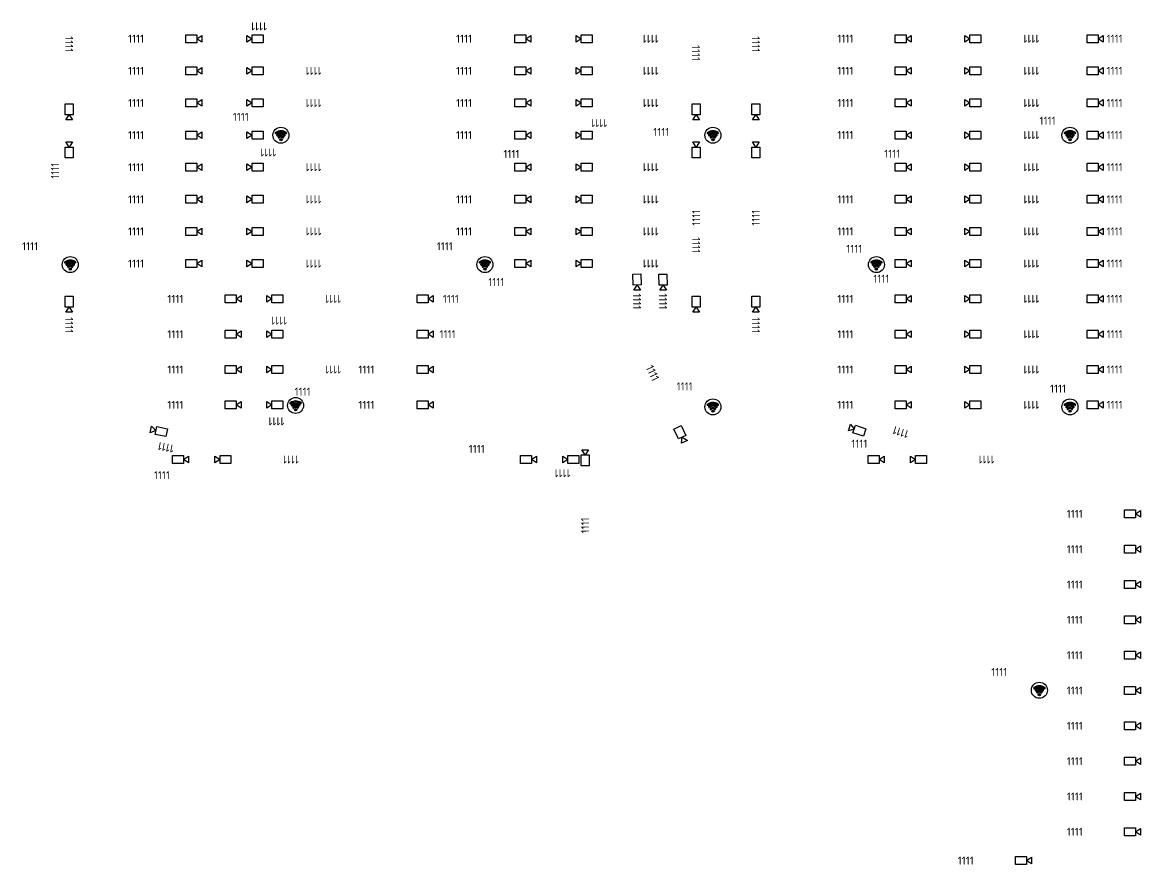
# Model space of a CAD drawing. Header units: millimetres. Extents: x -620 to 492225, y -805 to 106936.
# Drawn here: x 347661 to 417514, y 2189 to 54804 of the extents above; entities that cross this region are included whole.
import ezdxf
from ezdxf.enums import TextEntityAlignment as Align

# ---------------------------------------------------------------- set-up
doc = ezdxf.new("R2010")
doc.units = ezdxf.units.MM
doc.set_wipeout_variables(frame=1)
for name, color, linetype in [('_WB_ATTR', 7, 'Continuous'), ('_WB_CAM_dome_2.8', 82, 'Continuous'), ('_WB_CAM_dome_4.0', 5, 'Continuous'), ('_WB_HIDDEN_ATTR', 7, 'Continuous'), ('_WB_WIFI_505', 5, 'Continuous')]:
    doc.layers.add(name, color=color, linetype=linetype)
doc.styles.add('WB_ISOCPEUR', font='isocpeur.ttf')

# ---------------------------------------------------------------- blocks, each defined once
blk = doc.blocks.new('camera')
at = {"layer": '_WB_HIDDEN_ATTR', "style": 'WB_ISOCPEUR', "flags": 1}
for tag, p in [('MAC', (0, -671)), ('SERIAL_NUMBER', (0, -1002)), ('ICON', (0, -1333))]:
    blk.add_attdef(tag, text='', height=250, dxfattribs=at).set_placement(p, align=Align.MIDDLE_LEFT)
at = {"color": 255}
blk.add_wipeout([(0, 125), (343, 125), (343, 0), (500, 105), (500, -105), (343, 0), (343, -125), (0, -125)], dxfattribs=at)
blk.add_lwpolyline([(0, 125), (343, 125), (343, -125), (0, -125)], close=True)
blk.add_lwpolyline([(343, 0), (500, 105), (500, -105), (343, 0)])
at = {"layer": '_WB_ATTR', "style": 'WB_ISOCPEUR', "flags": 8}
blk.add_attdef('NAME', text='', height=250, dxfattribs=at).set_placement((619, 11), align=Align.MIDDLE_LEFT)
at = {"layer": '_WB_HIDDEN_ATTR', "style": 'WB_ISOCPEUR', "flags": 1}
blk.add_attdef('IP', text='', height=250, dxfattribs=at).set_placement((0, -340), align=Align.MIDDLE_LEFT)
blk = doc.blocks.new('AP')
at = {"layer": '_WB_HIDDEN_ATTR', "style": 'WB_ISOCPEUR', "flags": 1}
for tag, p in [('MAC', (-250, -753)), ('SERIAL_NUMBER', (-250, -1084)), ('ICON', (-250, -1416))]:
    blk.add_attdef(tag, text='', height=250, dxfattribs=at).set_placement(p, align=Align.MIDDLE_LEFT)
at = {"color": 255}
blk.add_wipeout([(0, 250), (-13, 250), (-22, 249), (-33, 248), (-48, 245), (-57, 243), (-71, 240), (-81, 237), (-94, 232), (-107, 226), (-121, 219), (-135, 210), (-148, 201), (-164, 188), (-172, 181), (-182, 171), (-191, 161), (-198, 152), (-205, 143), (-211, 134), (-218, 122), (-224, 111), (-230, 99), (-234, 88), (-238, 77), (-241, 65), (-244, 54), (-246, 44), (-248, 34), (-249, 18), (-250, 6), (-250, -10), (-249, -25), (-247, -41), (-244, -56), (-239, -73), (-236, -82), (-233, -92), (-226, -107), (-221, -117), (-214, -129), (-206, -142), (-197, -154), (-191, -161), (-186, -168), (-178, -176), (-172, -182), (-165, -188), (-157, -195), (-150, -200), (-143, -205), (-133, -212), (-125, -216), (-114, -223), (-104, -227), (-94, -232), (-84, -235), (-74, -239), (-63, -242), (-54, -244), (-41, -247), (-28, -248), (-14, -250), (0, -250), (16, -249), (34, -248), (51, -245), (62, -242), (78, -237), (91, -233), (108, -226), (120, -219), (130, -213), (140, -207), (151, -199), (161, -191), (173, -181), (173, -181), (187, -166), (198, -153), (198, -153), (207, -141), (211, -134), (217, -124), (223, -114), (223, -114), (228, -103), (232, -92), (238, -78), (241, -66), (244, -57), (246, -43), (248, -34), (249, -23), (250, -8), (250, 6), (249, 17), (248, 30), (247, 38), (247, 38), (246, 45), (244, 55), (242, 64), (239, 74), (236, 83), (232, 92), (226, 106), (220, 118), (212, 133), (204, 144), (199, 151), (191, 161), (186, 167), (176, 178), (165, 188), (154, 197), (146, 203), (138, 208), (127, 216), (110, 225), (96, 231), (87, 234), (81, 237), (66, 241), (59, 243), (48, 245), (38, 247), (32, 248), (21, 249), (12, 250)], dxfattribs=at)
h = blk.add_hatch(color=256)
h.dxf.hatch_style = 1
h.paths.add_polyline_path([(-171, 87, 1), (-147, 53, -0.313169), (147, 53, 1), (171, 87, 0.313169)])
h.paths.add_polyline_path([(101, -13, 1), (125, 22, 0.313169), (-125, 22, 1), (-101, -13, -0.313169)])
h.paths.add_polyline_path([(79, -44, 0.313169), (-79, -44, 1), (-55, -79, -0.313169), (55, -79, 1)])
h.paths.add_polyline_path([(36, -134, 1), (-36, -134, 1)])
for centre, radius in [((0, 0), 250), ((0, -134), 36)]:
    blk.add_circle(centre, radius)
for centre, radius, start, end in [((-159, 70), 21, 124.7778, 304.7778), ((0, -158), 299, 55.2222, 124.7778), ((0, -158), 257, 55.2222, 124.7778), ((-113, 4), 21, 124.7778, 304.7778), ((0, -158), 219, 55.2222, 124.7778), ((0, -158), 177, 55.2222, 124.7778), ((0, -158), 177, 55.2222, 124.7778), ((113, 4), 21, 235.2222, 55.2222), ((159, 70), 21, 235.2222, 55.2222), ((-67, -61), 21, 124.7778, 304.7778), ((0, -158), 139, 55.2222, 124.7778), ((0, -158), 97, 55.2222, 124.7778), ((67, -61), 21, 235.2222, 55.2222)]:
    blk.add_arc(centre, radius, start, end)
at = {"layer": '_WB_ATTR', "style": 'WB_ISOCPEUR', "flags": 8}
blk.add_attdef('NAME', text='', height=250, dxfattribs=at).set_placement((369, 11), align=Align.MIDDLE_LEFT)
at = {"layer": '_WB_HIDDEN_ATTR', "style": 'WB_ISOCPEUR', "flags": 1}
blk.add_attdef('IP', text='', height=250, dxfattribs=at).set_placement((-250, -422), align=Align.MIDDLE_LEFT)

msp = doc.modelspace()

# ---------------------------------------------------------------- block references
at = {"layer": '_WB_CAM_dome_2.8', "color": 5}
ref = msp.add_blockref('camera', (350582, 49705), dxfattribs=dict(at, xscale=2, yscale=2, zscale=2, rotation=270))
ref.add_attrib('NAME', '1111', dxfattribs={"layer": '_WB_ATTR', "height": 500, "rotation": 270, "style": 'WB_ISOCPEUR'}).set_placement((350582, 53939), align=Align.MIDDLE_LEFT)
ref = msp.add_blockref('camera', (393477, 49705), dxfattribs=dict(at, xscale=2, yscale=2, zscale=2, rotation=270))
ref.add_attrib('NAME', '1111', dxfattribs={"layer": '_WB_ATTR', "height": 500, "rotation": 270, "style": 'WB_ISOCPEUR'}).set_placement((393477, 53939), align=Align.MIDDLE_LEFT)
ref = msp.add_blockref('camera', (389751, 49705), dxfattribs=dict(at, xscale=2, yscale=2, zscale=2, rotation=270))
ref.add_attrib('NAME', '1111', dxfattribs={"layer": '_WB_ATTR', "height": 500, "rotation": 270, "style": 'WB_ISOCPEUR'}).set_placement((389738, 53398), align=Align.MIDDLE_LEFT)
ref = msp.add_blockref('camera', (350582, 46331), dxfattribs=dict(at, xscale=2, yscale=2, zscale=2, rotation=90))
ref.add_attrib('NAME', '1111', dxfattribs={"layer": '_WB_ATTR', "height": 500, "rotation": 90, "style": 'WB_ISOCPEUR'}).set_placement((349702, 45032), align=Align.MIDDLE_LEFT)
ref = msp.add_blockref('camera', (389751, 46331), dxfattribs=dict(at, xscale=2, yscale=2, zscale=2, rotation=90))
ref.add_attrib('NAME', '1111', dxfattribs={"layer": '_WB_ATTR', "height": 500, "rotation": 90, "style": 'WB_ISOCPEUR'}).set_placement((389751, 42098), align=Align.MIDDLE_LEFT)
ref = msp.add_blockref('camera', (393477, 46331), dxfattribs=dict(at, xscale=2, yscale=2, zscale=2, rotation=90))
ref.add_attrib('NAME', '1111', dxfattribs={"layer": '_WB_ATTR', "height": 500, "rotation": 90, "style": 'WB_ISOCPEUR'}).set_placement((393477, 42098), align=Align.MIDDLE_LEFT)
ref = msp.add_blockref('camera', (389751, 37705), dxfattribs=dict(at, xscale=2, yscale=2, zscale=2, rotation=270))
ref.add_attrib('NAME', '1111', dxfattribs={"layer": '_WB_ATTR', "height": 500, "rotation": 270, "style": 'WB_ISOCPEUR'}).set_placement((389751, 41386), align=Align.MIDDLE_LEFT)
ref = msp.add_blockref('camera', (386051, 39083), dxfattribs=dict(at, xscale=2, yscale=2, zscale=2, rotation=270.3657828232577))
ref.add_attrib('NAME', '1111', dxfattribs={"layer": '_WB_ATTR', "height": 500, "rotation": 270.36578, "style": 'WB_ISOCPEUR'}).set_placement((386051, 37877), align=Align.MIDDLE_LEFT)
ref = msp.add_blockref('camera', (387678, 39075), dxfattribs=dict(at, xscale=2, yscale=2, zscale=2, rotation=270.3657828232577))
ref.add_attrib('NAME', '1111', dxfattribs={"layer": '_WB_ATTR', "height": 500, "rotation": 270.36578, "style": 'WB_ISOCPEUR'}).set_placement((387678, 37877), align=Align.MIDDLE_LEFT)
ref = msp.add_blockref('camera', (350582, 37705), dxfattribs=dict(at, xscale=2, yscale=2, zscale=2, rotation=270))
ref.add_attrib('NAME', '1111', dxfattribs={"layer": '_WB_ATTR', "height": 500, "rotation": 270, "style": 'WB_ISOCPEUR'}).set_placement((350582, 36387), align=Align.MIDDLE_LEFT)
ref = msp.add_blockref('camera', (393477, 37705), dxfattribs=dict(at, xscale=2, yscale=2, zscale=2, rotation=270))
ref.add_attrib('NAME', '1111', dxfattribs={"layer": '_WB_ATTR', "height": 500, "rotation": 270, "style": 'WB_ISOCPEUR'}).set_placement((393477, 36387), align=Align.MIDDLE_LEFT)
ref = msp.add_blockref('camera', (388591, 29508), dxfattribs=dict(at, xscale=2, yscale=2, zscale=2, rotation=295.1572362072068))
ref.add_attrib('NAME', '1111', dxfattribs={"layer": '_WB_ATTR', "height": 500, "rotation": 295.15724, "style": 'WB_ISOCPEUR'}).set_placement((386816, 33351), align=Align.MIDDLE_LEFT)
ref = msp.add_blockref('camera', (400273, 29184), dxfattribs=dict(at, xscale=2, yscale=2, zscale=2, rotation=161.9526434603676))
ref.add_attrib('NAME', '1111', dxfattribs={"layer": '_WB_ATTR', "height": 500, "rotation": 161.95264, "style": 'WB_ISOCPEUR'}).set_placement((403006, 29047), align=Align.MIDDLE_LEFT)
ref = msp.add_blockref('camera', (378771, 27498), dxfattribs=dict(at, xscale=2, yscale=2, zscale=2))
ref.add_attrib('NAME', '1111', dxfattribs={"layer": '_WB_ATTR', "height": 500, "rotation": 360, "style": 'WB_ISOCPEUR'}).set_placement((375542, 28161), align=Align.MIDDLE_LEFT)
ref = msp.add_blockref('camera', (382816, 27105), dxfattribs=dict(at, xscale=2, yscale=2, zscale=2, rotation=90.36578282325769))
ref.add_attrib('NAME', '1111', dxfattribs={"layer": '_WB_ATTR', "height": 500, "rotation": 90.36578, "style": 'WB_ISOCPEUR'}).set_placement((382816, 22872), align=Align.MIDDLE_LEFT)
ref = msp.add_blockref('camera', (357045, 27498), dxfattribs=dict(at, xscale=2, yscale=2, zscale=2))
ref.add_attrib('NAME', '1111', dxfattribs={"layer": '_WB_ATTR', "height": 500, "rotation": 360, "style": 'WB_ISOCPEUR'}).set_placement((355880, 26517), align=Align.MIDDLE_LEFT)
ref = msp.add_blockref('camera', (360693, 27498), dxfattribs=dict(at, xscale=2, yscale=2, zscale=2, rotation=179.999999999996))
ref.add_attrib('NAME', '1111', dxfattribs={"layer": '_WB_ATTR', "height": 500, "rotation": 180, "style": 'WB_ISOCPEUR'}).set_placement((364927, 27498), align=Align.MIDDLE_LEFT)
ref = msp.add_blockref('camera', (404145, 27498), dxfattribs=dict(at, xscale=2, yscale=2, zscale=2, rotation=179.999999999996))
ref.add_attrib('NAME', '1111', dxfattribs={"layer": '_WB_ATTR', "height": 500, "rotation": 180, "style": 'WB_ISOCPEUR'}).set_placement((408379, 27498), align=Align.MIDDLE_LEFT)
at = {"layer": '_WB_CAM_dome_4.0', "color": 5}
ref = msp.add_blockref('camera', (362693, 53782), dxfattribs=dict(at, xscale=2, yscale=2, zscale=2, rotation=180))
ref.add_attrib('NAME', '1111', dxfattribs={"layer": '_WB_ATTR', "height": 500, "rotation": 180, "style": 'WB_ISOCPEUR'}).set_placement((362944, 54555), align=Align.MIDDLE_LEFT)
ref = msp.add_blockref('camera', (357874, 53782), dxfattribs=dict(at, xscale=2, yscale=2, zscale=2))
ref.add_attrib('NAME', '1111', dxfattribs={"layer": '_WB_ATTR', "height": 500, "style": 'WB_ISOCPEUR'}).set_placement((354261, 53782), align=Align.MIDDLE_LEFT)
ref = msp.add_blockref('camera', (378430, 53782), dxfattribs=dict(at, xscale=2, yscale=2, zscale=2))
ref.add_attrib('NAME', '1111', dxfattribs={"layer": '_WB_ATTR', "height": 500, "style": 'WB_ISOCPEUR'}).set_placement((374749, 53782), align=Align.MIDDLE_LEFT)
ref = msp.add_blockref('camera', (383248, 53782), dxfattribs=dict(at, xscale=2, yscale=2, zscale=2, rotation=180))
ref.add_attrib('NAME', '1111', dxfattribs={"layer": '_WB_ATTR', "height": 500, "rotation": 180, "style": 'WB_ISOCPEUR'}).set_placement((387405, 53782), align=Align.MIDDLE_LEFT)
ref = msp.add_blockref('camera', (402181, 53782), dxfattribs=dict(at, xscale=2, yscale=2, zscale=2))
ref.add_attrib('NAME', '1111', dxfattribs={"layer": '_WB_ATTR', "height": 500, "style": 'WB_ISOCPEUR'}).set_placement((398567, 53782), align=Align.MIDDLE_LEFT)
ref = msp.add_blockref('camera', (407535, 53782), dxfattribs=dict(at, xscale=2, yscale=2, zscale=2, rotation=180))
ref.add_attrib('NAME', '1111', dxfattribs={"layer": '_WB_ATTR', "height": 500, "rotation": 180, "style": 'WB_ISOCPEUR'}).set_placement((411182, 53782), align=Align.MIDDLE_LEFT)
ref = msp.add_blockref('camera', (414181, 53782), dxfattribs=dict(at, xscale=2, yscale=2, zscale=2))
ref.add_attrib('NAME', '1111', dxfattribs={"layer": '_WB_ATTR', "height": 500, "style": 'WB_ISOCPEUR'}).set_placement((415384, 53782), align=Align.MIDDLE_LEFT)
ref = msp.add_blockref('camera', (357874, 51775), dxfattribs=dict(at, xscale=2, yscale=2, zscale=2))
ref.add_attrib('NAME', '1111', dxfattribs={"layer": '_WB_ATTR', "height": 500, "style": 'WB_ISOCPEUR'}).set_placement((354261, 51775), align=Align.MIDDLE_LEFT)
ref = msp.add_blockref('camera', (362693, 51775), dxfattribs=dict(at, xscale=2, yscale=2, zscale=2, rotation=180))
ref.add_attrib('NAME', '1111', dxfattribs={"layer": '_WB_ATTR', "height": 500, "rotation": 180, "style": 'WB_ISOCPEUR'}).set_placement((366340, 51775), align=Align.MIDDLE_LEFT)
ref = msp.add_blockref('camera', (378430, 51775), dxfattribs=dict(at, xscale=2, yscale=2, zscale=2))
ref.add_attrib('NAME', '1111', dxfattribs={"layer": '_WB_ATTR', "height": 500, "style": 'WB_ISOCPEUR'}).set_placement((374749, 51775), align=Align.MIDDLE_LEFT)
ref = msp.add_blockref('camera', (383248, 51775), dxfattribs=dict(at, xscale=2, yscale=2, zscale=2, rotation=180))
ref.add_attrib('NAME', '1111', dxfattribs={"layer": '_WB_ATTR', "height": 500, "rotation": 180, "style": 'WB_ISOCPEUR'}).set_placement((387405, 51775), align=Align.MIDDLE_LEFT)
ref = msp.add_blockref('camera', (402181, 51775), dxfattribs=dict(at, xscale=2, yscale=2, zscale=2))
ref.add_attrib('NAME', '1111', dxfattribs={"layer": '_WB_ATTR', "height": 500, "style": 'WB_ISOCPEUR'}).set_placement((398567, 51775), align=Align.MIDDLE_LEFT)
ref = msp.add_blockref('camera', (407535, 51775), dxfattribs=dict(at, xscale=2, yscale=2, zscale=2, rotation=180))
ref.add_attrib('NAME', '1111', dxfattribs={"layer": '_WB_ATTR', "height": 500, "rotation": 180, "style": 'WB_ISOCPEUR'}).set_placement((411182, 51775), align=Align.MIDDLE_LEFT)
ref = msp.add_blockref('camera', (414181, 51775), dxfattribs=dict(at, xscale=2, yscale=2, zscale=2))
ref.add_attrib('NAME', '1111', dxfattribs={"layer": '_WB_ATTR', "height": 500, "style": 'WB_ISOCPEUR'}).set_placement((415384, 51775), align=Align.MIDDLE_LEFT)
ref = msp.add_blockref('camera', (357874, 49769), dxfattribs=dict(at, xscale=2, yscale=2, zscale=2))
ref.add_attrib('NAME', '1111', dxfattribs={"layer": '_WB_ATTR', "height": 500, "style": 'WB_ISOCPEUR'}).set_placement((354261, 49769), align=Align.MIDDLE_LEFT)
ref = msp.add_blockref('camera', (362693, 49769), dxfattribs=dict(at, xscale=2, yscale=2, zscale=2, rotation=180))
ref.add_attrib('NAME', '1111', dxfattribs={"layer": '_WB_ATTR', "height": 500, "rotation": 180, "style": 'WB_ISOCPEUR'}).set_placement((366340, 49769), align=Align.MIDDLE_LEFT)
ref = msp.add_blockref('camera', (378430, 49769), dxfattribs=dict(at, xscale=2, yscale=2, zscale=2))
ref.add_attrib('NAME', '1111', dxfattribs={"layer": '_WB_ATTR', "height": 500, "style": 'WB_ISOCPEUR'}).set_placement((374749, 49769), align=Align.MIDDLE_LEFT)
ref = msp.add_blockref('camera', (383248, 49769), dxfattribs=dict(at, xscale=2, yscale=2, zscale=2, rotation=180))
ref.add_attrib('NAME', '1111', dxfattribs={"layer": '_WB_ATTR', "height": 500, "rotation": 180, "style": 'WB_ISOCPEUR'}).set_placement((387405, 49769), align=Align.MIDDLE_LEFT)
ref = msp.add_blockref('camera', (402181, 49769), dxfattribs=dict(at, xscale=2, yscale=2, zscale=2))
ref.add_attrib('NAME', '1111', dxfattribs={"layer": '_WB_ATTR', "height": 500, "style": 'WB_ISOCPEUR'}).set_placement((398567, 49769), align=Align.MIDDLE_LEFT)
ref = msp.add_blockref('camera', (407535, 49769), dxfattribs=dict(at, xscale=2, yscale=2, zscale=2, rotation=180))
ref.add_attrib('NAME', '1111', dxfattribs={"layer": '_WB_ATTR', "height": 500, "rotation": 180, "style": 'WB_ISOCPEUR'}).set_placement((411182, 49769), align=Align.MIDDLE_LEFT)
ref = msp.add_blockref('camera', (414181, 49769), dxfattribs=dict(at, xscale=2, yscale=2, zscale=2))
ref.add_attrib('NAME', '1111', dxfattribs={"layer": '_WB_ATTR', "height": 500, "style": 'WB_ISOCPEUR'}).set_placement((415384, 49769), align=Align.MIDDLE_LEFT)
ref = msp.add_blockref('camera', (383248, 47762), dxfattribs=dict(at, xscale=2, yscale=2, zscale=2, rotation=180))
ref.add_attrib('NAME', '1111', dxfattribs={"layer": '_WB_ATTR', "height": 500, "rotation": 180, "style": 'WB_ISOCPEUR'}).set_placement((384187, 48512), align=Align.MIDDLE_LEFT)
ref = msp.add_blockref('camera', (357874, 47762), dxfattribs=dict(at, xscale=2, yscale=2, zscale=2))
ref.add_attrib('NAME', '1111', dxfattribs={"layer": '_WB_ATTR', "height": 500, "style": 'WB_ISOCPEUR'}).set_placement((354261, 47762), align=Align.MIDDLE_LEFT)
ref = msp.add_blockref('camera', (362693, 47762), dxfattribs=dict(at, xscale=2, yscale=2, zscale=2, rotation=180))
ref.add_attrib('NAME', '1111', dxfattribs={"layer": '_WB_ATTR', "height": 500, "rotation": 180, "style": 'WB_ISOCPEUR'}).set_placement((363513, 46677), align=Align.MIDDLE_LEFT)
ref = msp.add_blockref('camera', (378430, 47762), dxfattribs=dict(at, xscale=2, yscale=2, zscale=2))
ref.add_attrib('NAME', '1111', dxfattribs={"layer": '_WB_ATTR', "height": 500, "style": 'WB_ISOCPEUR'}).set_placement((374749, 47762), align=Align.MIDDLE_LEFT)
ref = msp.add_blockref('camera', (402181, 47762), dxfattribs=dict(at, xscale=2, yscale=2, zscale=2))
ref.add_attrib('NAME', '1111', dxfattribs={"layer": '_WB_ATTR', "height": 500, "style": 'WB_ISOCPEUR'}).set_placement((398567, 47762), align=Align.MIDDLE_LEFT)
ref = msp.add_blockref('camera', (407535, 47762), dxfattribs=dict(at, xscale=2, yscale=2, zscale=2, rotation=180))
ref.add_attrib('NAME', '1111', dxfattribs={"layer": '_WB_ATTR', "height": 500, "rotation": 180, "style": 'WB_ISOCPEUR'}).set_placement((411182, 47762), align=Align.MIDDLE_LEFT)
ref = msp.add_blockref('camera', (414181, 47762), dxfattribs=dict(at, xscale=2, yscale=2, zscale=2))
ref.add_attrib('NAME', '1111', dxfattribs={"layer": '_WB_ATTR', "height": 500, "style": 'WB_ISOCPEUR'}).set_placement((415384, 47762), align=Align.MIDDLE_LEFT)
ref = msp.add_blockref('camera', (378430, 45756), dxfattribs=dict(at, xscale=2, yscale=2, zscale=2))
ref.add_attrib('NAME', '1111', dxfattribs={"layer": '_WB_ATTR', "height": 500, "style": 'WB_ISOCPEUR'}).set_placement((377710, 46581), align=Align.MIDDLE_LEFT)
ref = msp.add_blockref('camera', (402181, 45756), dxfattribs=dict(at, xscale=2, yscale=2, zscale=2))
ref.add_attrib('NAME', '1111', dxfattribs={"layer": '_WB_ATTR', "height": 500, "style": 'WB_ISOCPEUR'}).set_placement((401494, 46594), align=Align.MIDDLE_LEFT)
ref = msp.add_blockref('camera', (357874, 45756), dxfattribs=dict(at, xscale=2, yscale=2, zscale=2))
ref.add_attrib('NAME', '1111', dxfattribs={"layer": '_WB_ATTR', "height": 500, "style": 'WB_ISOCPEUR'}).set_placement((354261, 45756), align=Align.MIDDLE_LEFT)
ref = msp.add_blockref('camera', (362693, 45756), dxfattribs=dict(at, xscale=2, yscale=2, zscale=2, rotation=180))
ref.add_attrib('NAME', '1111', dxfattribs={"layer": '_WB_ATTR', "height": 500, "rotation": 180, "style": 'WB_ISOCPEUR'}).set_placement((366340, 45756), align=Align.MIDDLE_LEFT)
ref = msp.add_blockref('camera', (383248, 45756), dxfattribs=dict(at, xscale=2, yscale=2, zscale=2, rotation=180))
ref.add_attrib('NAME', '1111', dxfattribs={"layer": '_WB_ATTR', "height": 500, "rotation": 180, "style": 'WB_ISOCPEUR'}).set_placement((387405, 45756), align=Align.MIDDLE_LEFT)
ref = msp.add_blockref('camera', (407535, 45756), dxfattribs=dict(at, xscale=2, yscale=2, zscale=2, rotation=180))
ref.add_attrib('NAME', '1111', dxfattribs={"layer": '_WB_ATTR', "height": 500, "rotation": 180, "style": 'WB_ISOCPEUR'}).set_placement((411182, 45756), align=Align.MIDDLE_LEFT)
ref = msp.add_blockref('camera', (414181, 45756), dxfattribs=dict(at, xscale=2, yscale=2, zscale=2))
ref.add_attrib('NAME', '1111', dxfattribs={"layer": '_WB_ATTR', "height": 500, "style": 'WB_ISOCPEUR'}).set_placement((415384, 45756), align=Align.MIDDLE_LEFT)
ref = msp.add_blockref('camera', (357874, 43749), dxfattribs=dict(at, xscale=2, yscale=2, zscale=2))
ref.add_attrib('NAME', '1111', dxfattribs={"layer": '_WB_ATTR', "height": 500, "style": 'WB_ISOCPEUR'}).set_placement((354261, 43749), align=Align.MIDDLE_LEFT)
ref = msp.add_blockref('camera', (362693, 43749), dxfattribs=dict(at, xscale=2, yscale=2, zscale=2, rotation=180))
ref.add_attrib('NAME', '1111', dxfattribs={"layer": '_WB_ATTR', "height": 500, "rotation": 180, "style": 'WB_ISOCPEUR'}).set_placement((366340, 43749), align=Align.MIDDLE_LEFT)
ref = msp.add_blockref('camera', (378430, 43749), dxfattribs=dict(at, xscale=2, yscale=2, zscale=2))
ref.add_attrib('NAME', '1111', dxfattribs={"layer": '_WB_ATTR', "height": 500, "style": 'WB_ISOCPEUR'}).set_placement((374749, 43749), align=Align.MIDDLE_LEFT)
ref = msp.add_blockref('camera', (383248, 43749), dxfattribs=dict(at, xscale=2, yscale=2, zscale=2, rotation=180))
ref.add_attrib('NAME', '1111', dxfattribs={"layer": '_WB_ATTR', "height": 500, "rotation": 180, "style": 'WB_ISOCPEUR'}).set_placement((387405, 43749), align=Align.MIDDLE_LEFT)
ref = msp.add_blockref('camera', (402181, 43749), dxfattribs=dict(at, xscale=2, yscale=2, zscale=2))
ref.add_attrib('NAME', '1111', dxfattribs={"layer": '_WB_ATTR', "height": 500, "style": 'WB_ISOCPEUR'}).set_placement((398567, 43749), align=Align.MIDDLE_LEFT)
ref = msp.add_blockref('camera', (407535, 43749), dxfattribs=dict(at, xscale=2, yscale=2, zscale=2, rotation=180))
ref.add_attrib('NAME', '1111', dxfattribs={"layer": '_WB_ATTR', "height": 500, "rotation": 180, "style": 'WB_ISOCPEUR'}).set_placement((411182, 43749), align=Align.MIDDLE_LEFT)
ref = msp.add_blockref('camera', (414181, 43749), dxfattribs=dict(at, xscale=2, yscale=2, zscale=2))
ref.add_attrib('NAME', '1111', dxfattribs={"layer": '_WB_ATTR', "height": 500, "style": 'WB_ISOCPEUR'}).set_placement((415384, 43749), align=Align.MIDDLE_LEFT)
ref = msp.add_blockref('camera', (357874, 41743), dxfattribs=dict(at, xscale=2, yscale=2, zscale=2))
ref.add_attrib('NAME', '1111', dxfattribs={"layer": '_WB_ATTR', "height": 500, "style": 'WB_ISOCPEUR'}).set_placement((354261, 41743), align=Align.MIDDLE_LEFT)
ref = msp.add_blockref('camera', (362693, 41743), dxfattribs=dict(at, xscale=2, yscale=2, zscale=2, rotation=180))
ref.add_attrib('NAME', '1111', dxfattribs={"layer": '_WB_ATTR', "height": 500, "rotation": 180, "style": 'WB_ISOCPEUR'}).set_placement((366340, 41743), align=Align.MIDDLE_LEFT)
ref = msp.add_blockref('camera', (378430, 41743), dxfattribs=dict(at, xscale=2, yscale=2, zscale=2))
ref.add_attrib('NAME', '1111', dxfattribs={"layer": '_WB_ATTR', "height": 500, "style": 'WB_ISOCPEUR'}).set_placement((374749, 41743), align=Align.MIDDLE_LEFT)
ref = msp.add_blockref('camera', (383248, 41743), dxfattribs=dict(at, xscale=2, yscale=2, zscale=2, rotation=180))
ref.add_attrib('NAME', '1111', dxfattribs={"layer": '_WB_ATTR', "height": 500, "rotation": 180, "style": 'WB_ISOCPEUR'}).set_placement((387405, 41743), align=Align.MIDDLE_LEFT)
ref = msp.add_blockref('camera', (402181, 41743), dxfattribs=dict(at, xscale=2, yscale=2, zscale=2))
ref.add_attrib('NAME', '1111', dxfattribs={"layer": '_WB_ATTR', "height": 500, "style": 'WB_ISOCPEUR'}).set_placement((398567, 41743), align=Align.MIDDLE_LEFT)
ref = msp.add_blockref('camera', (407535, 41743), dxfattribs=dict(at, xscale=2, yscale=2, zscale=2, rotation=180))
ref.add_attrib('NAME', '1111', dxfattribs={"layer": '_WB_ATTR', "height": 500, "rotation": 180, "style": 'WB_ISOCPEUR'}).set_placement((411182, 41743), align=Align.MIDDLE_LEFT)
ref = msp.add_blockref('camera', (414181, 41743), dxfattribs=dict(at, xscale=2, yscale=2, zscale=2))
ref.add_attrib('NAME', '1111', dxfattribs={"layer": '_WB_ATTR', "height": 500, "style": 'WB_ISOCPEUR'}).set_placement((415384, 41743), align=Align.MIDDLE_LEFT)
ref = msp.add_blockref('camera', (357874, 39736), dxfattribs=dict(at, xscale=2, yscale=2, zscale=2))
ref.add_attrib('NAME', '1111', dxfattribs={"layer": '_WB_ATTR', "height": 500, "style": 'WB_ISOCPEUR'}).set_placement((354261, 39736), align=Align.MIDDLE_LEFT)
ref = msp.add_blockref('camera', (362693, 39736), dxfattribs=dict(at, xscale=2, yscale=2, zscale=2, rotation=180))
ref.add_attrib('NAME', '1111', dxfattribs={"layer": '_WB_ATTR', "height": 500, "rotation": 180, "style": 'WB_ISOCPEUR'}).set_placement((366340, 39736), align=Align.MIDDLE_LEFT)
ref = msp.add_blockref('camera', (378430, 39736), dxfattribs=dict(at, xscale=2, yscale=2, zscale=2))
ref.add_attrib('NAME', '1111', dxfattribs={"layer": '_WB_ATTR', "height": 500, "style": 'WB_ISOCPEUR'}).set_placement((376762, 38582), align=Align.MIDDLE_LEFT)
ref = msp.add_blockref('camera', (383248, 39736), dxfattribs=dict(at, xscale=2, yscale=2, zscale=2, rotation=180))
ref.add_attrib('NAME', '1111', dxfattribs={"layer": '_WB_ATTR', "height": 500, "rotation": 180, "style": 'WB_ISOCPEUR'}).set_placement((387405, 39736), align=Align.MIDDLE_LEFT)
ref = msp.add_blockref('camera', (402181, 39736), dxfattribs=dict(at, xscale=2, yscale=2, zscale=2))
ref.add_attrib('NAME', '1111', dxfattribs={"layer": '_WB_ATTR', "height": 500, "style": 'WB_ISOCPEUR'}).set_placement((400813, 38787), align=Align.MIDDLE_LEFT)
ref = msp.add_blockref('camera', (407535, 39736), dxfattribs=dict(at, xscale=2, yscale=2, zscale=2, rotation=180))
ref.add_attrib('NAME', '1111', dxfattribs={"layer": '_WB_ATTR', "height": 500, "rotation": 180, "style": 'WB_ISOCPEUR'}).set_placement((411182, 39736), align=Align.MIDDLE_LEFT)
ref = msp.add_blockref('camera', (414181, 39736), dxfattribs=dict(at, xscale=2, yscale=2, zscale=2))
ref.add_attrib('NAME', '1111', dxfattribs={"layer": '_WB_ATTR', "height": 500, "style": 'WB_ISOCPEUR'}).set_placement((415384, 39736), align=Align.MIDDLE_LEFT)
ref = msp.add_blockref('camera', (360329, 37530), dxfattribs=dict(at, xscale=2, yscale=2, zscale=2))
ref.add_attrib('NAME', '1111', dxfattribs={"layer": '_WB_ATTR', "height": 500, "style": 'WB_ISOCPEUR'}).set_placement((356716, 37530), align=Align.MIDDLE_LEFT)
ref = msp.add_blockref('camera', (363924, 37530), dxfattribs=dict(at, xscale=2, yscale=2, zscale=2, rotation=180))
ref.add_attrib('NAME', '1111', dxfattribs={"layer": '_WB_ATTR', "height": 500, "rotation": 180, "style": 'WB_ISOCPEUR'}).set_placement((367571, 37530), align=Align.MIDDLE_LEFT)
ref = msp.add_blockref('camera', (372329, 37530), dxfattribs=dict(at, xscale=2, yscale=2, zscale=2))
ref.add_attrib('NAME', '1111', dxfattribs={"layer": '_WB_ATTR', "height": 500, "style": 'WB_ISOCPEUR'}).set_placement((373933, 37530), align=Align.MIDDLE_LEFT)
ref = msp.add_blockref('camera', (402181, 37530), dxfattribs=dict(at, xscale=2, yscale=2, zscale=2))
ref.add_attrib('NAME', '1111', dxfattribs={"layer": '_WB_ATTR', "height": 500, "style": 'WB_ISOCPEUR'}).set_placement((398567, 37530), align=Align.MIDDLE_LEFT)
ref = msp.add_blockref('camera', (407535, 37530), dxfattribs=dict(at, xscale=2, yscale=2, zscale=2, rotation=180))
ref.add_attrib('NAME', '1111', dxfattribs={"layer": '_WB_ATTR', "height": 500, "rotation": 180, "style": 'WB_ISOCPEUR'}).set_placement((411182, 37530), align=Align.MIDDLE_LEFT)
ref = msp.add_blockref('camera', (414181, 37530), dxfattribs=dict(at, xscale=2, yscale=2, zscale=2))
ref.add_attrib('NAME', '1111', dxfattribs={"layer": '_WB_ATTR', "height": 500, "style": 'WB_ISOCPEUR'}).set_placement((415384, 37530), align=Align.MIDDLE_LEFT)
ref = msp.add_blockref('camera', (363924, 35323), dxfattribs=dict(at, xscale=2, yscale=2, zscale=2, rotation=180))
ref.add_attrib('NAME', '1111', dxfattribs={"layer": '_WB_ATTR', "height": 500, "rotation": 180, "style": 'WB_ISOCPEUR'}).set_placement((364200, 36173), align=Align.MIDDLE_LEFT)
ref = msp.add_blockref('camera', (360329, 35323), dxfattribs=dict(at, xscale=2, yscale=2, zscale=2))
ref.add_attrib('NAME', '1111', dxfattribs={"layer": '_WB_ATTR', "height": 500, "style": 'WB_ISOCPEUR'}).set_placement((356716, 35323), align=Align.MIDDLE_LEFT)
ref = msp.add_blockref('camera', (372329, 35323), dxfattribs=dict(at, xscale=2, yscale=2, zscale=2))
ref.add_attrib('NAME', '1111', dxfattribs={"layer": '_WB_ATTR', "height": 500, "style": 'WB_ISOCPEUR'}).set_placement((373718, 35323), align=Align.MIDDLE_LEFT)
ref = msp.add_blockref('camera', (402181, 35323), dxfattribs=dict(at, xscale=2, yscale=2, zscale=2))
ref.add_attrib('NAME', '1111', dxfattribs={"layer": '_WB_ATTR', "height": 500, "style": 'WB_ISOCPEUR'}).set_placement((398567, 35323), align=Align.MIDDLE_LEFT)
ref = msp.add_blockref('camera', (407535, 35323), dxfattribs=dict(at, xscale=2, yscale=2, zscale=2, rotation=180))
ref.add_attrib('NAME', '1111', dxfattribs={"layer": '_WB_ATTR', "height": 500, "rotation": 180, "style": 'WB_ISOCPEUR'}).set_placement((411182, 35323), align=Align.MIDDLE_LEFT)
ref = msp.add_blockref('camera', (414181, 35323), dxfattribs=dict(at, xscale=2, yscale=2, zscale=2))
ref.add_attrib('NAME', '1111', dxfattribs={"layer": '_WB_ATTR', "height": 500, "style": 'WB_ISOCPEUR'}).set_placement((415384, 35323), align=Align.MIDDLE_LEFT)
ref = msp.add_blockref('camera', (360329, 33117), dxfattribs=dict(at, xscale=2, yscale=2, zscale=2))
ref.add_attrib('NAME', '1111', dxfattribs={"layer": '_WB_ATTR', "height": 500, "style": 'WB_ISOCPEUR'}).set_placement((356716, 33117), align=Align.MIDDLE_LEFT)
ref = msp.add_blockref('camera', (363924, 33117), dxfattribs=dict(at, xscale=2, yscale=2, zscale=2, rotation=180))
ref.add_attrib('NAME', '1111', dxfattribs={"layer": '_WB_ATTR', "height": 500, "rotation": 180, "style": 'WB_ISOCPEUR'}).set_placement((367571, 33117), align=Align.MIDDLE_LEFT)
ref = msp.add_blockref('camera', (372329, 33117), dxfattribs=dict(at, xscale=2, yscale=2, zscale=2))
ref.add_attrib('NAME', '1111', dxfattribs={"layer": '_WB_ATTR', "height": 500, "style": 'WB_ISOCPEUR'}).set_placement((368648, 33117), align=Align.MIDDLE_LEFT)
ref = msp.add_blockref('camera', (402181, 33117), dxfattribs=dict(at, xscale=2, yscale=2, zscale=2))
ref.add_attrib('NAME', '1111', dxfattribs={"layer": '_WB_ATTR', "height": 500, "style": 'WB_ISOCPEUR'}).set_placement((398567, 33117), align=Align.MIDDLE_LEFT)
ref = msp.add_blockref('camera', (407535, 33117), dxfattribs=dict(at, xscale=2, yscale=2, zscale=2, rotation=180))
ref.add_attrib('NAME', '1111', dxfattribs={"layer": '_WB_ATTR', "height": 500, "rotation": 180, "style": 'WB_ISOCPEUR'}).set_placement((411182, 33117), align=Align.MIDDLE_LEFT)
ref = msp.add_blockref('camera', (414181, 33117), dxfattribs=dict(at, xscale=2, yscale=2, zscale=2))
ref.add_attrib('NAME', '1111', dxfattribs={"layer": '_WB_ATTR', "height": 500, "style": 'WB_ISOCPEUR'}).set_placement((415384, 33117), align=Align.MIDDLE_LEFT)
ref = msp.add_blockref('camera', (360329, 30910), dxfattribs=dict(at, xscale=2, yscale=2, zscale=2))
ref.add_attrib('NAME', '1111', dxfattribs={"layer": '_WB_ATTR', "height": 500, "style": 'WB_ISOCPEUR'}).set_placement((356716, 30910), align=Align.MIDDLE_LEFT)
ref = msp.add_blockref('camera', (363924, 30910), dxfattribs=dict(at, xscale=2, yscale=2, zscale=2, rotation=180))
ref.add_attrib('NAME', '1111', dxfattribs={"layer": '_WB_ATTR', "height": 500, "rotation": 180, "style": 'WB_ISOCPEUR'}).set_placement((364027, 29879), align=Align.MIDDLE_LEFT)
ref = msp.add_blockref('camera', (372329, 30910), dxfattribs=dict(at, xscale=2, yscale=2, zscale=2))
ref.add_attrib('NAME', '1111', dxfattribs={"layer": '_WB_ATTR', "height": 500, "style": 'WB_ISOCPEUR'}).set_placement((368648, 30910), align=Align.MIDDLE_LEFT)
ref = msp.add_blockref('camera', (402181, 30910), dxfattribs=dict(at, xscale=2, yscale=2, zscale=2))
ref.add_attrib('NAME', '1111', dxfattribs={"layer": '_WB_ATTR', "height": 500, "style": 'WB_ISOCPEUR'}).set_placement((398567, 30910), align=Align.MIDDLE_LEFT)
ref = msp.add_blockref('camera', (407535, 30910), dxfattribs=dict(at, xscale=2, yscale=2, zscale=2, rotation=180))
ref.add_attrib('NAME', '1111', dxfattribs={"layer": '_WB_ATTR', "height": 500, "rotation": 180, "style": 'WB_ISOCPEUR'}).set_placement((411182, 30910), align=Align.MIDDLE_LEFT)
ref = msp.add_blockref('camera', (414181, 30910), dxfattribs=dict(at, xscale=2, yscale=2, zscale=2))
ref.add_attrib('NAME', '1111', dxfattribs={"layer": '_WB_ATTR', "height": 500, "style": 'WB_ISOCPEUR'}).set_placement((415384, 30910), align=Align.MIDDLE_LEFT)
ref = msp.add_blockref('camera', (416514, 24097), dxfattribs=dict(at, xscale=2, yscale=2, zscale=2))
ref.add_attrib('NAME', '1111', dxfattribs={"layer": '_WB_ATTR', "height": 500, "style": 'WB_ISOCPEUR'}).set_placement((412901, 24097), align=Align.MIDDLE_LEFT)
ref = msp.add_blockref('camera', (416514, 21891), dxfattribs=dict(at, xscale=2, yscale=2, zscale=2))
ref.add_attrib('NAME', '1111', dxfattribs={"layer": '_WB_ATTR', "height": 500, "style": 'WB_ISOCPEUR'}).set_placement((412901, 21891), align=Align.MIDDLE_LEFT)
ref = msp.add_blockref('camera', (416514, 19684), dxfattribs=dict(at, xscale=2, yscale=2, zscale=2))
ref.add_attrib('NAME', '1111', dxfattribs={"layer": '_WB_ATTR', "height": 500, "style": 'WB_ISOCPEUR'}).set_placement((412901, 19684), align=Align.MIDDLE_LEFT)
ref = msp.add_blockref('camera', (416514, 17478), dxfattribs=dict(at, xscale=2, yscale=2, zscale=2))
ref.add_attrib('NAME', '1111', dxfattribs={"layer": '_WB_ATTR', "height": 500, "style": 'WB_ISOCPEUR'}).set_placement((412901, 17478), align=Align.MIDDLE_LEFT)
ref = msp.add_blockref('camera', (416514, 15271), dxfattribs=dict(at, xscale=2, yscale=2, zscale=2))
ref.add_attrib('NAME', '1111', dxfattribs={"layer": '_WB_ATTR', "height": 500, "style": 'WB_ISOCPEUR'}).set_placement((412901, 15271), align=Align.MIDDLE_LEFT)
ref = msp.add_blockref('camera', (416514, 13065), dxfattribs=dict(at, xscale=2, yscale=2, zscale=2))
ref.add_attrib('NAME', '1111', dxfattribs={"layer": '_WB_ATTR', "height": 500, "style": 'WB_ISOCPEUR'}).set_placement((412901, 13065), align=Align.MIDDLE_LEFT)
ref = msp.add_blockref('camera', (416514, 10858), dxfattribs=dict(at, xscale=2, yscale=2, zscale=2))
ref.add_attrib('NAME', '1111', dxfattribs={"layer": '_WB_ATTR', "height": 500, "style": 'WB_ISOCPEUR'}).set_placement((412901, 10858), align=Align.MIDDLE_LEFT)
ref = msp.add_blockref('camera', (416514, 8652), dxfattribs=dict(at, xscale=2, yscale=2, zscale=2))
ref.add_attrib('NAME', '1111', dxfattribs={"layer": '_WB_ATTR', "height": 500, "style": 'WB_ISOCPEUR'}).set_placement((412901, 8652), align=Align.MIDDLE_LEFT)
ref = msp.add_blockref('camera', (416514, 6445), dxfattribs=dict(at, xscale=2, yscale=2, zscale=2))
ref.add_attrib('NAME', '1111', dxfattribs={"layer": '_WB_ATTR', "height": 500, "style": 'WB_ISOCPEUR'}).set_placement((412901, 6445), align=Align.MIDDLE_LEFT)
ref = msp.add_blockref('camera', (416514, 4239), dxfattribs=dict(at, xscale=2, yscale=2, zscale=2))
ref.add_attrib('NAME', '1111', dxfattribs={"layer": '_WB_ATTR', "height": 500, "style": 'WB_ISOCPEUR'}).set_placement((412901, 4239), align=Align.MIDDLE_LEFT)
ref = msp.add_blockref('camera', (409702, 2439, 0), dxfattribs=dict(at, xscale=2, yscale=2, zscale=2))
ref.add_attrib('NAME', '1111', dxfattribs={"layer": '_WB_ATTR', "height": 500, "style": 'WB_ISOCPEUR'}).set_placement((406089, 2439, 0), align=Align.MIDDLE_LEFT)
at = {"layer": '_WB_WIFI_505'}
ref = msp.add_blockref('AP', (350649, 39670), dxfattribs=dict(at, xscale=2, yscale=2, zscale=2))
ref.add_attrib('NAME', '1111', dxfattribs={"layer": '_WB_ATTR', "height": 500, "style": 'WB_ISOCPEUR'}).set_placement((347644, 40818), align=Align.MIDDLE_LEFT)
ref = msp.add_blockref('AP', (413100, 30783), dxfattribs=dict(at, xscale=2, yscale=2, zscale=2))
ref.add_attrib('NAME', '1111', dxfattribs={"layer": '_WB_ATTR', "height": 500, "style": 'WB_ISOCPEUR'}).set_placement((411852, 31920), align=Align.MIDDLE_LEFT)
ref = msp.add_blockref('AP', (411189, 13079), dxfattribs=dict(at, xscale=2, yscale=2, zscale=2))
ref.add_attrib('NAME', '1111', dxfattribs={"layer": '_WB_ATTR', "height": 500, "style": 'WB_ISOCPEUR'}).set_placement((408184, 14227), align=Align.MIDDLE_LEFT)

# ---------------------------------------------------------------- next in the draw order: block references
at = {"layer": '_WB_CAM_dome_2.8', "color": 5}
ref = msp.add_blockref('camera', (356674, 29168), dxfattribs=dict(at, xscale=2, yscale=2, zscale=2, rotation=168.3266492371122))
ref.add_attrib('NAME', '1111', dxfattribs={"layer": '_WB_ATTR', "height": 500, "rotation": 168.32665, "style": 'WB_ISOCPEUR'}).set_placement((357117, 28153), align=Align.MIDDLE_LEFT)
ref = msp.add_blockref('camera', (400497, 27498), dxfattribs=dict(at, xscale=2, yscale=2, zscale=2))
ref.add_attrib('NAME', '1111', dxfattribs={"layer": '_WB_ATTR', "height": 500, "rotation": 360, "style": 'WB_ISOCPEUR'}).set_placement((399440, 28482), align=Align.MIDDLE_LEFT)
ref = msp.add_blockref('camera', (382419, 27498), dxfattribs=dict(at, xscale=2, yscale=2, zscale=2, rotation=179.999999999996))
ref.add_attrib('NAME', '1111', dxfattribs={"layer": '_WB_ATTR', "height": 500, "rotation": 180, "style": 'WB_ISOCPEUR'}).set_placement((381900, 26645), align=Align.MIDDLE_LEFT)
at = {"layer": '_WB_WIFI_505'}
ref = msp.add_blockref('AP', (363812, 47750), dxfattribs=dict(at, xscale=2, yscale=2, zscale=2))
ref.add_attrib('NAME', '1111', dxfattribs={"layer": '_WB_ATTR', "height": 500, "style": 'WB_ISOCPEUR'}).set_placement((360807, 48898), align=Align.MIDDLE_LEFT)
ref = msp.add_blockref('AP', (413100, 47750), dxfattribs=dict(at, xscale=2, yscale=2, zscale=2))
ref.add_attrib('NAME', '1111', dxfattribs={"layer": '_WB_ATTR', "height": 500, "style": 'WB_ISOCPEUR'}).set_placement((411195, 48658), align=Align.MIDDLE_LEFT)
ref = msp.add_blockref('AP', (390794, 47750), dxfattribs=dict(at, xscale=2, yscale=2, zscale=2))
ref.add_attrib('NAME', '1111', dxfattribs={"layer": '_WB_ATTR', "height": 500, "style": 'WB_ISOCPEUR'}).set_placement((387071, 47960), align=Align.MIDDLE_LEFT)
ref = msp.add_blockref('AP', (376554, 39670), dxfattribs=dict(at, xscale=2, yscale=2, zscale=2))
ref.add_attrib('NAME', '1111', dxfattribs={"layer": '_WB_ATTR', "height": 500, "style": 'WB_ISOCPEUR'}).set_placement((373548, 40818), align=Align.MIDDLE_LEFT)
ref = msp.add_blockref('AP', (401013, 39670), dxfattribs=dict(at, xscale=2, yscale=2, zscale=2))
ref.add_attrib('NAME', '1111', dxfattribs={"layer": '_WB_ATTR', "height": 500, "style": 'WB_ISOCPEUR'}).set_placement((399123, 40655), align=Align.MIDDLE_LEFT)
ref = msp.add_blockref('AP', (390794, 30783), dxfattribs=dict(at, xscale=2, yscale=2, zscale=2))
ref.add_attrib('NAME', '1111', dxfattribs={"layer": '_WB_ATTR', "height": 500, "style": 'WB_ISOCPEUR'}).set_placement((388529, 32063), align=Align.MIDDLE_LEFT)
ref = msp.add_blockref('AP', (364730, 30871), dxfattribs=dict(at, xscale=2, yscale=2, zscale=2))
ref.add_attrib('NAME', '1111', dxfattribs={"layer": '_WB_ATTR', "height": 500, "style": 'WB_ISOCPEUR'}).set_placement((364662, 31734), align=Align.MIDDLE_LEFT)

doc.saveas('drawing.dxf')
